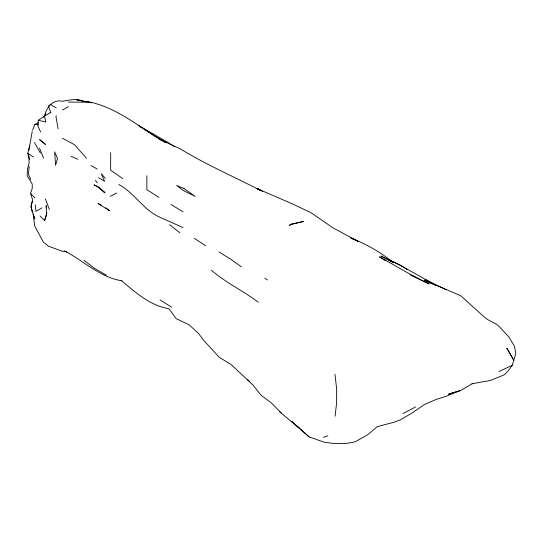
<?xml version="1.0" encoding="UTF-8"?>
<svg xmlns="http://www.w3.org/2000/svg" width="543" height="543" viewBox="0 0 543 543"><rect width="100%" height="100%" fill="white"/><g stroke="black" fill="none" stroke-linecap="round" stroke-linejoin="round"><path stroke-width="0.81" d="M49.148 104.867L48.626 106.537L50.655 112.333L38.268 120.241L37.976 126.275L40.65 132.037M29.213 166.504L28.426 173.923L30.713 179.57M335.058 416.216L336.585 403.164L336.68 389.283L334.977 374.371M66.925 251.911L62.404 251.287L48.212 246.094L43.284 241.968L34.718 226.017L33.123 214.03L34.793 219.012L31.032 207.25L32.58 199.783L30.598 193.566L32.241 188.333L32.241 184.07L27.15 175.749L27.523 169.002L29.118 162.954L28.894 155.861M32.241 131.304L28.867 150.431M29.471 159.391L27.788 153.397L29.722 145.314M40.046 215.978L44.587 220.648L46.881 212.693M32.241 201.657L30.958 205.817L32.241 211.94M44.587 220.648L46.501 214.79L46.107 205.512L46.488 207.908M471.887 383.758L490.356 380.487L504.515 374.738L508.811 370.095L512.232 365.256L515.85 353.412L514.411 346.122L508.811 336.898L499.485 326.879L496.75 324.375L487.824 319.678L484.682 317.343L460.552 295.616L424.355 280.229L435.717 285.265M32.6 130.137L34.84 124.462L38.363 122.63M44.682 115.774C46.311 107.365 53.071 99.002 62.404 101.263C68.398 100.374 74.466 98.575 80.5 100.265M43.644 117.01L45.897 113.663M56.37 115.774L55.902 116.27L58.149 128.901M472.614 383.555L460.552 390.58L448.484 394.17L459.751 390.682L445.681 396.492L436.423 399.336L424.355 404.576L412.293 412.884L400.225 419.943L393.804 422.271L377.283 426.662L367.441 434.909L355.183 441.764L351.966 442.511L345.85 443.441L334.162 443.563L323.954 442.151L309.028 436.837L291.639 421.348L309.028 436.837M42.049 207.854L35.967 211.363L35.227 204.826M62.404 110.019L68.432 106.686M402.926 413.603L415.551 406.958M110.324 196.301L116.691 193.057M499.017 371.561L512.232 365.256M323.35 437.319L327.836 435.791M68.425 102.07L86.534 102.199M34.84 124.462L38.275 124.727M121.924 280.772C99.797 277.473 83.534 260.633 64.23 250.778M86.534 101.432C116.738 106.638 140.108 128.094 166.022 142.707M38.268 120.241L45.843 122.073L44.465 116.087M50.336 112.598L50.947 112.863M350.479 237.902C365.982 243.97 380.623 252.047 393.451 262.71L380.867 256.038L400.225 265.283L435.703 285.184M71.031 156.289L77.893 159.296M183.052 227.598L159.092 216.901C142.938 209.313 134.236 192.751 118.747 184.471M351.26 238.309L358.061 241.343L333.056 227.917L311.058 212.754L291.639 203.544L256.69 188.421L260.294 190.342M410.019 274.71L429.099 283.921C411.994 275.932 395.996 265.927 379.455 256.859L385.686 260.837M425.108 279.584L443.828 288.557M388.164 259.33L400.225 265.167L407.365 269.64M101.65 205.288L97.916 203.462L109.503 210.704L105.851 207.731M412.293 275.661L416.047 277.521M98.595 187.111L94.007 184.824L100.041 188.306L105.07 192.874L98.595 187.111L104.656 192.602M425.78 279.978L435.71 285.218M62.404 138.261L74.466 144.676L86.534 158.284M445.878 289.616L444.574 288.917L445.946 289.765M260.518 190.335L256.853 188.326L260.457 190.342M91.068 165.622L97.211 169.043M262.541 191.421C235.146 177.303 206.713 165.004 180.357 148.897L158.923 139.042L166.022 142.49L154.429 136.001L148.232 131.908M138.397 125.481L167.726 142.259L174.222 146.535M106.387 275.199L94.326 268.228L83.982 260.267M98.595 177.717L104.629 181.253L101.195 173.706L105.308 178.301M50.336 104.351L56.37 107.976M170.991 204.507L183.052 211.79M219.019 251.959L230.666 259.174L241.425 266.891M27.788 153.397L33.598 157.008M139.761 126.553L141.893 127.883M144.017 129.22L146.854 130.999M160.076 299.926L171.649 307.175M388.822 259.751L393.451 262.71M158.923 197.401L146.861 189.67L146.854 175.735M194.36 238.336L205.648 245.755M122.725 178.586L110.663 170.19L110.663 152.624M264.869 278.172L267.509 280.018M121.299 280.514C135.553 292.412 149.916 305.614 168.961 308.729L176.088 318.544L189.208 324.897L198.534 333.45L203.693 340.373L219.25 357.301L231.311 364.679L253.33 385.401L260.796 395.026L271.317 402.879L281.389 413.094M169.667 224.727L179.842 232.791M299.512 428.393L279.781 411.927M211.417 270.278C225.745 282.72 243.257 290.824 258.312 302.241M247.336 379.496L249.203 381.077M30.598 193.566L35.003 197.991M95.425 180.337L97.326 182.903M34.453 142.578L40.379 153.092M39.503 148.056L43.589 158.21M45.388 198.962L49.379 209.483M57.524 158.461L55.569 165.215L54.612 151.836L57.524 158.461M291.801 224.055L289.107 225.426L291.639 224.313L303.707 221.408L291.801 224.055M91.339 102.77L76.509 99.763L91.339 102.77M184.036 188.57L176.651 185.441L183.052 190.349L195.12 196.39L184.036 188.57M44.689 143.637L39.612 139.605L45.388 144.486L44.689 143.637M508.811 351.43L506.795 348.185L513.834 360.382L508.811 351.43"/></g></svg>
